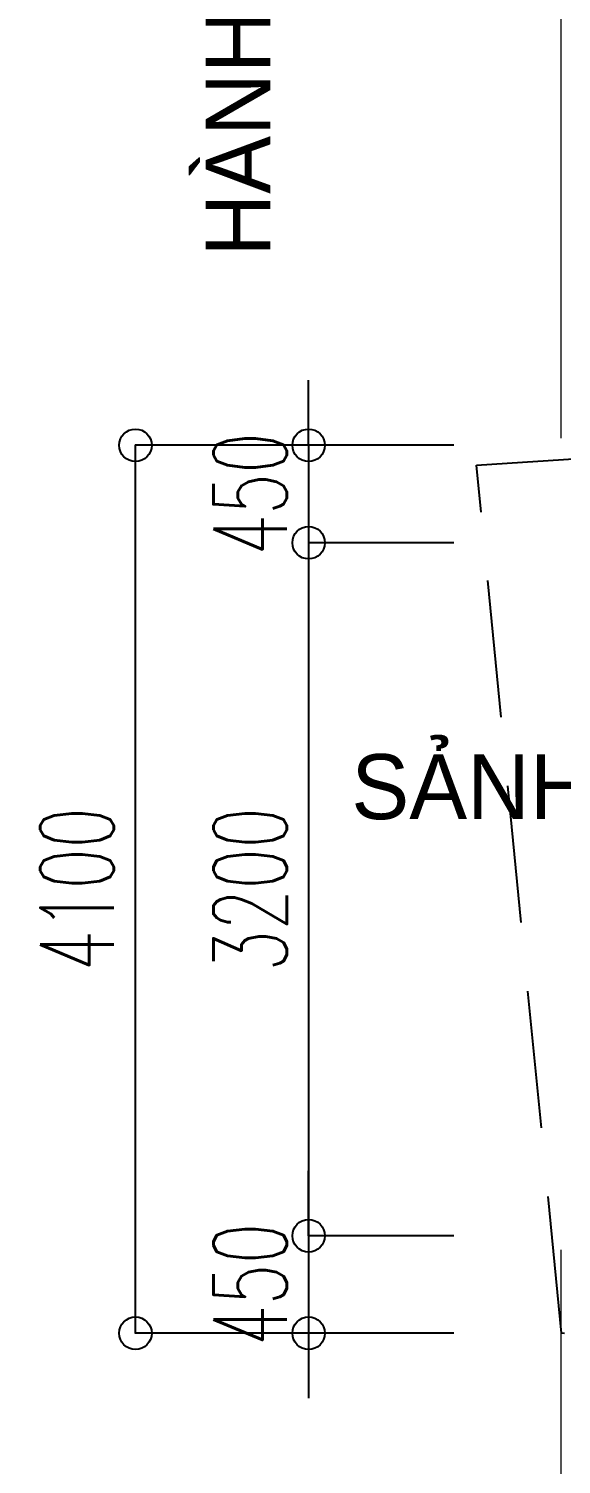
# Model space of a CAD drawing. Header units: millimetres. Extents: x 1832547 to 2001569, y -558009 to -417808.
# Drawn here: x 1883336 to 1885796, y -439860 to -433232 of the extents above; entities that cross this region are included whole.
import ezdxf
from ezdxf.enums import TextEntityAlignment as Align

# ---------------------------------------------------------------- set-up
doc = ezdxf.new("R2010")
doc.units = ezdxf.units.MM
doc.header["$MEASUREMENT"] = 0
doc.linetypes.add('HIDDEN', pattern=[9.525, 6.35, -3.175])
doc.layers.get('0').update_dxf_attribs({"linetype": 'CONTINUOUS'})
doc.layers.get('DEFPOINTS').update_dxf_attribs({"linetype": 'CONTINUOUS'})
for name, color, linetype, lineweight in [('CA.dim 08', 8, 'CONTINUOUS', 13), ('CA.TEXT', 7, 'CONTINUOUS', 15), ('NP-VỈA HÈ', 210, 'CONTINUOUS', 5)]:
    doc.layers.add(name, color=color, linetype=linetype, lineweight=lineweight)
doc.styles.add('vietphuong-remark', font='romans.shx', dxfattribs={"width": 0.65})
doc.styles.add('ZENI2', font='Vhavanb.ttf')
doc.dimstyles.new('AD-200', dxfattribs={"dimscale": 200, "dimtxt": 1.7, "dimasz": 1.5, "dimexe": 0.01, "dimexo": 0, "dimgap": 0.5, "dimtad": 1, "dimdec": 0, "dimdsep": 46, "dimtxsty": 'vietphuong-remark', "dimblk": 'SMALL', "dimcen": 0, "dimdle": 0.01, "dimclrd": 88, "dimclre": 88, "dimclrt": 2, "dimadec": 0, "dimazin": 0, "dimtfac": 1, "dimtdec": 0, "dimtix": 1, "dimtmove": 2, "dimatfit": 3, "dimldrblk": 'DOTBLANK', "dimfxl": 0.01, "dimtolj": 1, "dimtzin": 0, "dimarcsym": 0})

# ---------------------------------------------------------------- blocks, each defined once
blk = doc.blocks.new('_Small')
at = {"color": 0, "linetype": 'ByBlock', "lineweight": -2}
blk.add_circle((0, 0), 0.25, dxfattribs=at)
blk = doc.blocks.new('*D54')
at = {"layer": 'CA.dim 08', "color": 88, "linetype": 'Continuous', "lineweight": -2, "transparency": 16777216}
for p, q in [((1884628.9, -435155.1), (1884628.9, -434855.1)), ((1885300.5, -435155.1), (1884626.9, -435155.1)), ((1884628.9, -435155.1), (1884628.9, -435605.1)), ((1885300.5, -435605.1), (1884626.9, -435605.1)), ((1884628.9, -435605.1), (1884628.9, -435905.1))]:
    blk.add_line(p, q, dxfattribs=at)
at = {"layer": 'DEFPOINTS', "color": 0, "transparency": 16777216}
for p in [(1885300.5, -435155.1), (1884628.9, -435605.1), (1885300.5, -435605.1)]:
    blk.add_point(p, dxfattribs=at)
at = {"layer": 'CA.dim 08', "color": 88, "lineweight": -2, "transparency": 16777216, "xscale": 300, "yscale": 300, "zscale": 300}
for p, rotation in [((1884628.9, -435155.1), 270), ((1884628.9, -435605.1), 90)]:
    blk.add_blockref('_Small', p, dxfattribs=dict(at, rotation=rotation))
at = {"layer": 'CA.dim 08', "color": 2, "transparency": 16777216, "insert": (1884358.9, -435380.1), "char_height": 340, "attachment_point": 5, "rotation": 90, "style": 'vietphuong-remark'}
blk.add_mtext('\\A1;450', dxfattribs=at)
blk = doc.blocks.new('_DotBlank')
at = {"color": 0, "linetype": 'ByBlock', "lineweight": -2}
blk.add_line((-0.5, 0), (-1, 0), dxfattribs=at)
blk.add_circle((0, 0), 0.5, dxfattribs=at)
blk = doc.blocks.new('*D55')
at = {"layer": 'CA.dim 08', "color": 88, "linetype": 'Continuous', "lineweight": -2, "transparency": 16777216}
for p, q in [((1885300.5, -435605.1), (1884626.9, -435605.1)), ((1884628.9, -435603.1), (1884628.9, -438807.1)), ((1885300.5, -438805.1), (1884626.9, -438805.1))]:
    blk.add_line(p, q, dxfattribs=at)
at = {"layer": 'DEFPOINTS', "color": 0, "transparency": 16777216}
for p in [(1885300.5, -435605.1), (1884628.9, -438805.1), (1885300.5, -438805.1)]:
    blk.add_point(p, dxfattribs=at)
at = {"layer": 'CA.dim 08', "color": 88, "lineweight": -2, "transparency": 16777216, "xscale": 300, "yscale": 300, "zscale": 300}
for p, rotation in [((1884628.9, -435605.1), 90), ((1884628.9, -438805.1), 270)]:
    blk.add_blockref('_Small', p, dxfattribs=dict(at, rotation=rotation))
at = {"layer": 'CA.dim 08', "color": 2, "transparency": 16777216, "insert": (1884358.9, -437205.1), "char_height": 340, "attachment_point": 5, "rotation": 90, "style": 'vietphuong-remark'}
blk.add_mtext('\\A1;3200', dxfattribs=at)
blk = doc.blocks.new('*D56')
at = {"layer": 'CA.dim 08', "color": 88, "linetype": 'Continuous', "lineweight": -2, "transparency": 16777216}
for p, q in [((1884628.9, -438805.1), (1884628.9, -438505.1)), ((1885300.5, -438805.1), (1884626.9, -438805.1)), ((1884628.9, -438805.1), (1884628.9, -439255.1)), ((1885300.5, -439255.1), (1884626.9, -439255.1)), ((1884628.9, -439255.1), (1884628.9, -439555.1))]:
    blk.add_line(p, q, dxfattribs=at)
at = {"layer": 'DEFPOINTS', "color": 0, "transparency": 16777216}
for p in [(1885300.5, -438805.1), (1884628.9, -439255.1), (1885300.5, -439255.1)]:
    blk.add_point(p, dxfattribs=at)
at = {"layer": 'CA.dim 08', "color": 88, "lineweight": -2, "transparency": 16777216, "xscale": 300, "yscale": 300, "zscale": 300}
for p, rotation in [((1884628.9, -438805.1), 270), ((1884628.9, -439255.1), 90)]:
    blk.add_blockref('_Small', p, dxfattribs=dict(at, rotation=rotation))
at = {"layer": 'CA.dim 08', "color": 2, "transparency": 16777216, "insert": (1884358.9, -439030.1), "char_height": 340, "attachment_point": 5, "rotation": 90, "style": 'vietphuong-remark'}
blk.add_mtext('\\A1;450', dxfattribs=at)
blk = doc.blocks.new('*D57')
at = {"layer": 'CA.dim 08', "color": 88, "linetype": 'Continuous', "lineweight": -2, "transparency": 16777216}
for p, q in [((1885300.5, -435155.1), (1883826.9, -435155.1)), ((1883828.9, -439257.1), (1883828.9, -435153.1)), ((1885300.5, -439255.1), (1883826.9, -439255.1))]:
    blk.add_line(p, q, dxfattribs=at)
at = {"layer": 'DEFPOINTS', "color": 0, "transparency": 16777216}
for p in [(1883828.9, -435155.1), (1885300.5, -435155.1), (1885300.5, -439255.1)]:
    blk.add_point(p, dxfattribs=at)
at = {"layer": 'CA.dim 08', "color": 88, "lineweight": -2, "transparency": 16777216, "xscale": 300, "yscale": 300, "zscale": 300}
for p, rotation in [((1883828.9, -435155.1), 90), ((1883828.9, -439255.1), 270)]:
    blk.add_blockref('_Small', p, dxfattribs=dict(at, rotation=rotation))
at = {"layer": 'CA.dim 08', "color": 2, "transparency": 16777216, "insert": (1883558.9, -437205.1), "char_height": 340, "attachment_point": 5, "rotation": 90, "style": 'vietphuong-remark'}
blk.add_mtext('\\A1;4100', dxfattribs=at)

msp = doc.modelspace()

# ---------------------------------------------------------------- linework, layer by layer
at = {"color": 12, "linetype": 'HIDDEN', "ltscale": 100, "true_color": 0xc20013}
msp.add_lwpolyline([(1885404.2, -435246.9), (1905903.4, -433889.9), (1907609.8, -433619.9), (1907414.6, -430036), (1908763.3, -429822.7), (1908606.2, -426889.9), (1908597.2, -425148.7), (1913365.1, -427203.4), (1919641, -429932.3), (1920844.1, -430455.4), (1918147.9, -438703.7), (1915689.3, -446195.2), (1905903.4, -446170.1), (1906168.6, -439904.3), (1901985.5, -440029.3), (1885797.2, -439255.1)], close=True, dxfattribs=at)
at = {"layer": 'NP-VỈA HÈ'}
for points in [[(1885795.2, -435121.8), (1885795.2, -427499.5)], [(1885795.2, -449050), (1885795.2, -438870)]]:
    msp.add_lwpolyline(points, dxfattribs=at)

# ---------------------------------------------------------------- texts
at = {"layer": 'CA.TEXT', "style": 'ZENI2'}
msp.add_text('hµnh lang giao th«ng', height=300, rotation=90, dxfattribs=at).set_placement((1884452.8, -431776.3, -1028.6), align=Align.CENTER)
msp.add_text('s¶nh ®ãn', height=300, dxfattribs=at).set_placement((1885884.9, -436881.4, -1028.6), align=Align.CENTER)

# ---------------------------------------------------------------- dimensions: what is measured, and where the dimension line sits
at = {"layer": 'CA.dim 08'}
for base, p1, p2, picture, middle in [((1884628.9, -435605.1), (1885300.5, -435155.1), (1885300.5, -435605.1), '*D54', (1884358.9, -435380.1)), ((1883828.9, -435155.1), (1885300.5, -439255.1), (1885300.5, -435155.1), '*D57', (1883558.9, -437205.1)), ((1884628.9, -438805.1), (1885300.5, -435605.1), (1885300.5, -438805.1), '*D55', (1884358.9, -437205.1)), ((1884628.9, -439255.1), (1885300.5, -438805.1), (1885300.5, -439255.1), '*D56', (1884358.9, -439030.1))]:
    dim = msp.add_linear_dim(base=base, p1=p1, p2=p2, angle=270, dimstyle='AD-200', dxfattribs=at)
    dim.commit()
    dim.dimension.update_dxf_attribs({"geometry": picture, "text_midpoint": middle})

doc.saveas('drawing.dxf')
